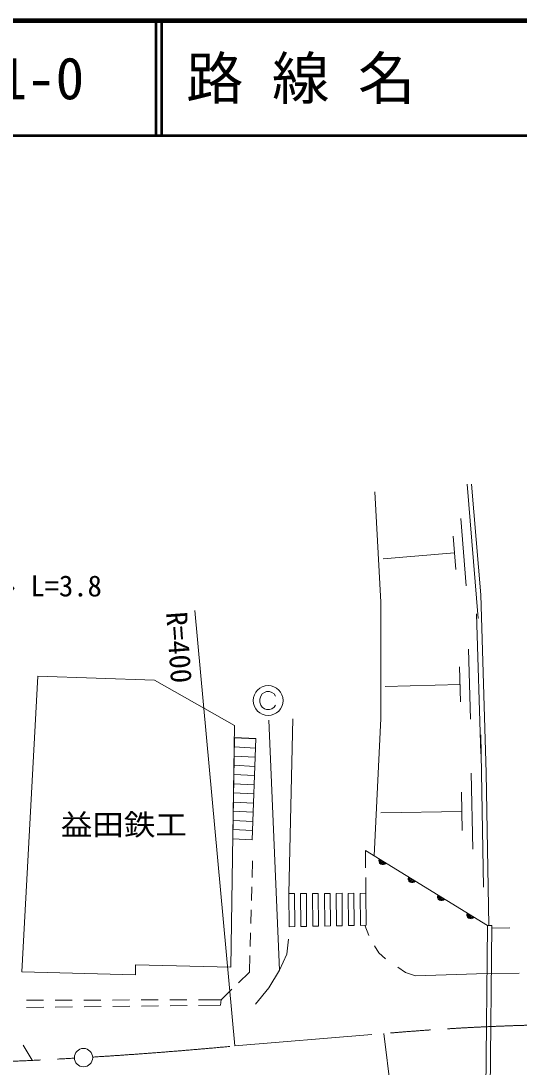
# Model space of a CAD drawing. Units: millimetres, scale not verified. Extents: x 40000 to 680000, y 20000 to 380000.
# Drawn here: x 165978 to 209420, y 288794 to 380000 of the extents above; entities that cross this region are included whole.
import ezdxf
from ezdxf.enums import TextEntityAlignment as Align

# ---------------------------------------------------------------- set-up
doc = ezdxf.new("R2010")
doc.units = ezdxf.units.MM
doc.header["$LTSCALE"] = 1000
doc.linetypes.add('CHAIN', pattern=[18.5, 12, -1.5, 3.5, -1.5])
for name, color, linetype, lineweight in [('M-BGD', 7, 'Continuous', 13), ('M-BMK', 2, 'CHAIN', 13), ('M-BMK-SRVR', 3, 'Continuous', 13), ('M-STR-HTXT', 7, 'Continuous', 13), ('M-STR-STR1', 1, 'Continuous', 13), ('M-STR-STRC', 7, 'Continuous', 13), ('M-STR-STRD', 7, 'Continuous', 13), ('M-TTL', 2, 'Continuous', 140), ('M-TTL-LINE', 7, 'Continuous', 50)]:
    doc.layers.add(name, color=color, linetype=linetype, lineweight=lineweight)
doc.layers.add('M-BGD-HTXT', color=7, linetype='Continuous')
doc.layers.add('M-TTL-TXT', color=7, linetype='Continuous')
doc.styles.add('ＭＳ ゴシック', font='')
doc.styles.get('ＭＳ ゴシック').set_extended_font_data('MS Gothic')

msp = doc.modelspace()

# ---------------------------------------------------------------- linework, layer by layer
at = {"layer": 'M-BGD'}
for p, q in [((204881, 339608), (205838, 327899)), ((204339, 336617), (204818, 330762)), ((203679, 335089), (203918, 332162)), ((203798, 333626), (197554, 333115)), ((205719, 328319), (206087, 316091)), ((204996, 325237), (205180, 319123)), ((204227, 323684), (204319, 320627)), ((204273, 322156), (197751, 321960)), ((186886, 321138), (186821, 320878)), ((187016, 321333), (186886, 321138)), ((187211, 321463), (187016, 321333)), ((187406, 321528), (187211, 321463)), ((187666, 321528), (187406, 321528)), ((187861, 321463), (187666, 321528)), ((188056, 321333), (187861, 321463)), ((188186, 321138), (188056, 321333)), ((186821, 320878), (186821, 320618)), ((186821, 320618), (186886, 320358)), ((186886, 320358), (187016, 320163)), ((187016, 320163), (187211, 320033)), ((187861, 320033), (188056, 320163)), ((188056, 320163), (188186, 320358)), ((187211, 320033), (187406, 319968)), ((187406, 319968), (187666, 319968)), ((187666, 319968), (187861, 320033)), ((186460, 317405), (184597, 317504)), ((206072, 317758), (206330, 304491)), ((186431, 316606), (184584, 316704)), ((186402, 315806), (184571, 315903)), ((186372, 315006), (184558, 315103)), ((186343, 314207), (184545, 314302)), ((205252, 314424), (205381, 307790)), ((186314, 313407), (184532, 313502)), ((186285, 312608), (184519, 312701)), ((204400, 312748), (204464, 309431)), ((186226, 311009), (184493, 311101)), ((186256, 311808), (184506, 311901)), ((204432, 311090), (197356, 310952)), ((186197, 310209), (184480, 310300)), ((186168, 309409), (184467, 309500)), ((196035, 307664), (206655, 301125)), ((186134, 305308), (186175, 306762)), ((186079, 303309), (186112, 304508)), ((186024, 301310), (186057, 302509)), ((206511, 286576), (206655, 301125)), ((207032, 301134), (206655, 301125)), ((206888, 286585), (207032, 301134)), ((185968, 299310), (186001, 300510)), ((207029, 300912), (208624, 300930)), ((185906, 297057), (185946, 298511)), ((184955, 296138), (185906, 297057)), ((183430, 294662), (184380, 295581)), ((166451, 294623), (167951, 294626)), ((168951, 294628), (170451, 294632)), ((171451, 294634), (172951, 294638)), ((173951, 294640), (175451, 294643)), ((176451, 294646), (177951, 294649)), ((178951, 294652), (180451, 294655)), ((181451, 294657), (183430, 294662)), ((183430, 294662), (183394, 294196)), ((167979, 294008), (166479, 293990)), ((170479, 294039), (168979, 294021)), ((172979, 294069), (171479, 294051)), ((175479, 294099), (173979, 294081)), ((177979, 294130), (176479, 294112)), ((180478, 294160), (178979, 294142)), ((183394, 294196), (181478, 294172))]:
    msp.add_line(p, q, dxfattribs=at)
for points in [[(206795, 301128), (206536, 314458), (206070, 329976), (205280, 339627)], [(196849, 338945), (197351, 329330), (197351, 319194), (196777, 307206)]]:
    msp.add_lwpolyline(points, dxfattribs=at)
for points in [[(167464, 322872), (166047, 297093), (175967, 296824), (175967, 297703), (184273, 297505), (184614, 318566), (177618, 322513)], [(186139, 308610), (184454, 308699), (184597, 317526), (186462, 317454)], [(189832, 303927), (189332, 303918), (189359, 301028), (189859, 301038)], [(190896, 301057), (190869, 303931), (190369, 303922), (190396, 301048)], [(191932, 301076), (191906, 303935), (191406, 303926), (191432, 301067)], [(192969, 301095), (192942, 303939), (192442, 303929), (192469, 301086)], [(194005, 301115), (193979, 303942), (193479, 303933), (193506, 301105)], [(195042, 301134), (195016, 303946), (194516, 303937), (194542, 301125)], [(196053, 303950), (195553, 303941), (195579, 301144), (196079, 301153)]]:
    msp.add_lwpolyline(points, close=True, dxfattribs=at)
msp.add_circle((187536, 320748), 1300, dxfattribs=at)
for centre, radius, start, end in [((197541, 306800), 354, 157.17641, 319.58159), ((197541, 306800), 283, 159.40045, 317.35755), ((197541, 306800), 212, 163.14678, 313.61122), ((197541, 306800), 142, 170.85851, 305.89949), ((197541, 306800), 100, 181.17617, 295.58183), ((200096, 305227), 354, 157.17641, 319.58159), ((200096, 305227), 283, 159.40045, 317.35755), ((200096, 305227), 212, 163.14678, 313.61122), ((200096, 305227), 142, 170.85851, 305.89949), ((200096, 305227), 100, 181.17617, 295.58183), ((202651, 303654), 354, 157.17641, 319.58159), ((202651, 303654), 283, 159.40045, 317.35755), ((202651, 303654), 212, 163.14678, 313.61122), ((202651, 303654), 142, 170.85851, 305.89949), ((202651, 303654), 100, 181.17617, 295.58183), ((205205, 302081), 354, 157.17641, 319.58159), ((205205, 302081), 283, 159.40045, 317.35755), ((205205, 302081), 212, 163.14678, 313.61122), ((205205, 302081), 142, 170.85851, 305.89949), ((205205, 302081), 100, 181.17617, 295.58183)]:
    msp.add_arc(centre, radius, start, end, dxfattribs=at)
at = {"layer": 'M-BMK'}
msp.add_line((184624, 290634), (197638, 291717), dxfattribs=at)
for centre, radius, start, end in [((216133, 80994), 211533, 90.26029, 95.01589), ((148546, 672600), 383666, 273.53992, 275.39577), ((148546, 672600), 383666, 271.0671, 273.30098)]:
    msp.add_arc(centre, radius, start, end, dxfattribs=at)
at = {"layer": 'M-BMK-SRVR'}
for p, q in [((184624, 290634), (181145, 328608)), ((197638, 291717), (201704, 258285))]:
    msp.add_line(p, q, dxfattribs=at)
msp.add_circle((171436, 289617), 800, dxfattribs=at)
at = {"layer": 'M-STR-STR1'}
msp.add_line((166177, 290692), (166954, 289409), dxfattribs=at)
at = {"layer": 'M-STR-STRC'}
msp.add_line((188536, 297241), (187608, 319026), dxfattribs=at)
at = {"layer": 'M-STR-STRD'}
for p, q in [((189332, 303918), (189691, 319158)), ((196035, 306175), (196035, 307664)), ((196053, 303950), (196053, 305313)), ((195981, 301152), (196322, 300255)), ((200394, 296756), (206614, 296947)), ((206614, 296947), (209415, 296992))]:
    msp.add_line(p, q, dxfattribs=at)
for points in [[(186437, 294281), (187603, 295698), (188536, 297241), (189164, 298640), (189307, 299950)], [(196824, 299376), (197183, 298766), (197775, 298227)], [(198833, 297492), (199515, 297043), (200394, 296756)]]:
    msp.add_lwpolyline(points, dxfattribs=at)
at = {"layer": 'M-TTL'}
msp.add_line((680000, 380000), (40000, 380000), dxfattribs=at)
at = {"layer": 'M-TTL-LINE'}
for p, q in [((177750, 380000), (177750, 370000)), ((178250, 380000), (178250, 370000)), ((40000, 370000), (680000, 370000))]:
    msp.add_line(p, q, dxfattribs=at)

# ---------------------------------------------------------------- texts
at = {"layer": 'M-BGD-HTXT', "style": 'ＭＳ ゴシック', "width": 1.1}
msp.add_text('益田鉄工', height=1833, dxfattribs=at).set_placement((174954, 308455), align=Align.BOTTOM_CENTER)
at = {"layer": 'M-BMK-SRVR', "style": 'ＭＳ ゴシック'}
msp.add_text('R=400', height=1833, rotation=274.176, dxfattribs=at).set_placement((179548, 328491), align=Align.MIDDLE_LEFT)
at = {"layer": 'M-STR-HTXT', "style": 'ＭＳ ゴシック'}
msp.add_text('ガードレール L=3.8', height=1833, rotation=359.95, dxfattribs=at).set_placement((161793, 329284), align=Align.BOTTOM_CENTER)
at = {"layer": 'M-TTL-TXT', "style": 'ＭＳ ゴシック'}
for s, p in [('31-0', (161521, 375000)), ('路 線 名', (180380, 375000))]:
    msp.add_text(s, height=3666, dxfattribs=at).set_placement(p, align=Align.MIDDLE_LEFT)

doc.saveas('drawing.dxf')
